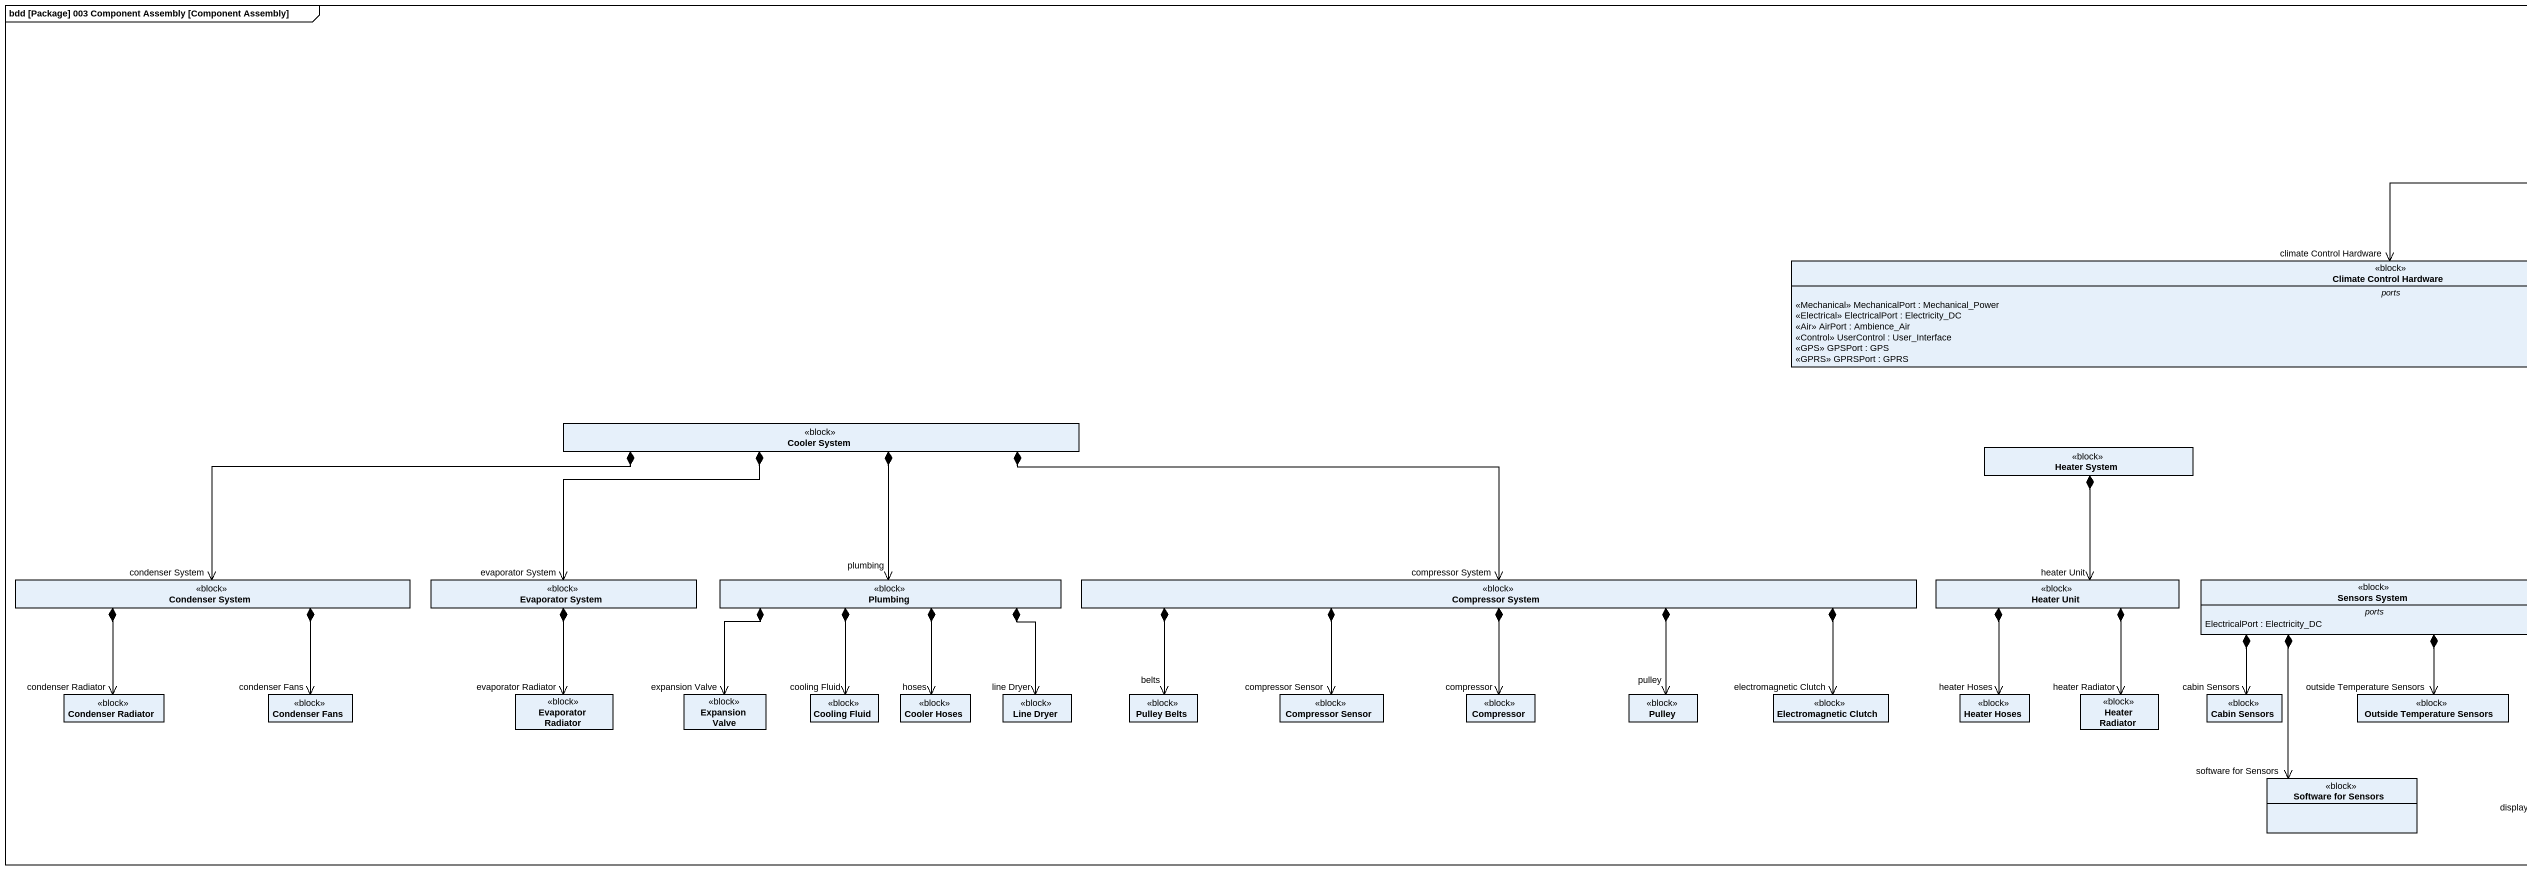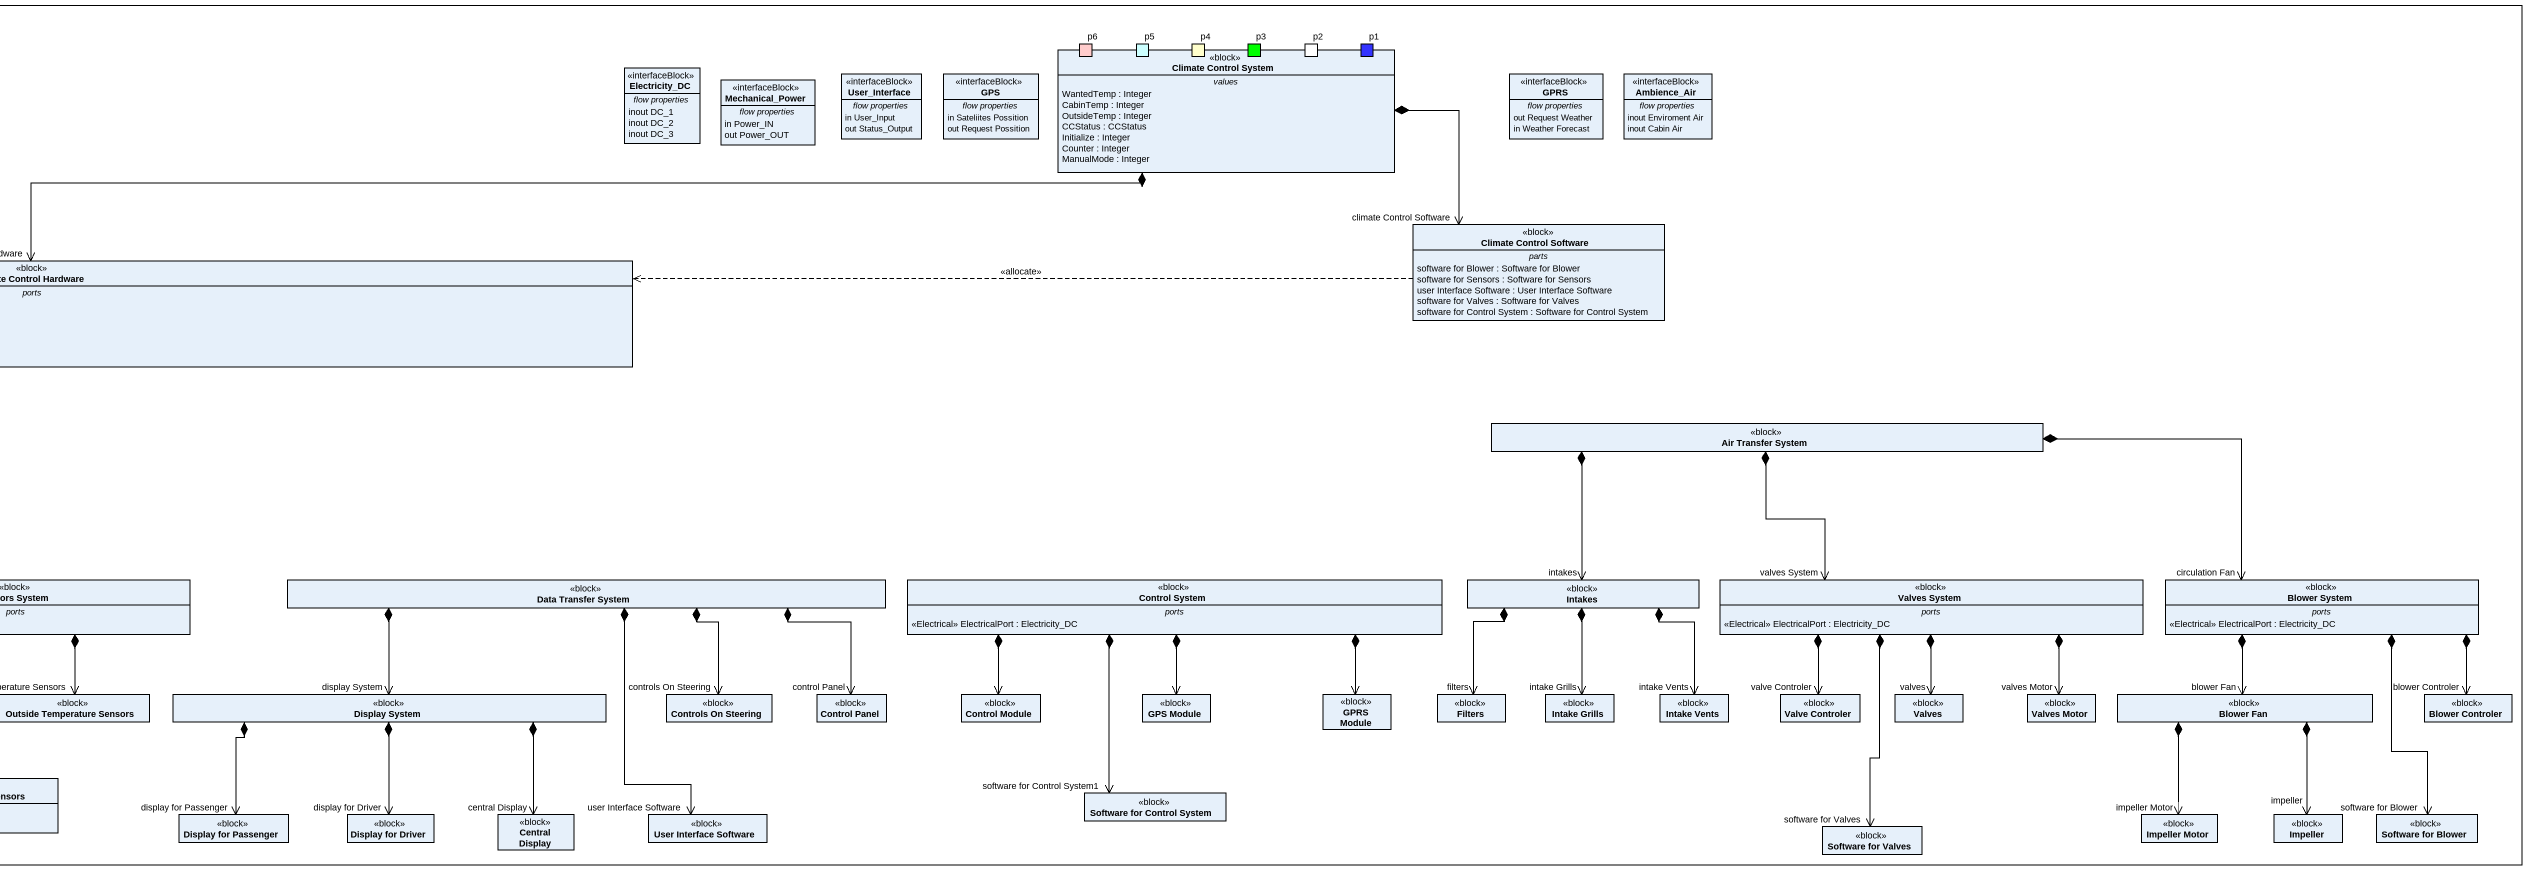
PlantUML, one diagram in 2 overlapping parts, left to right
@startuml
mainframe bdd [Package] 003 Component Assembly [Component Assembly]
hide circle
hide empty members
class Electricity_DC <<interfaceBlock>> {
  -- flow properties --
  inout DC_1
  inout DC_2
  inout DC_3
}
class Mechanical_Power <<interfaceBlock>> {
  -- flow properties --
  in Power_IN
  out Power_OUT
}
class User_Interface <<interfaceBlock>> {
  -- flow properties --
  in User_Input
  out Status_Output
}
class GPS <<interfaceBlock>> {
  -- flow properties --
  in Sateliites Possition
  out Request Possition
}
class "Climate Control System" as Climate_Control_System <<block>> {
  -- values --
  WantedTemp : Integer
  CabinTemp : Integer
  OutsideTemp : Integer
  CCStatus : CCStatus
  Initialize : Integer
  Counter : Integer
  ManualMode : Integer
  -- ports --
  p1
  p2
  p3
  p4
  p5
  p6
}
class GPRS <<interfaceBlock>> {
  -- flow properties --
  out Request Weather
  in Weather Forecast
}
class Ambience_Air <<interfaceBlock>> {
  -- flow properties --
  inout Enviroment Air
  inout Cabin Air
}
class "Climate Control Software" as Climate_Control_Software <<block>> {
  -- parts --
  software for Blower : Software for Blower
  software for Sensors : Software for Sensors
  user Interface Software : User Interface Software
  software for Valves : Software for Valves
  software for Control System : Software for Control System
}
class "Climate Control Hardware" as Climate_Control_Hardware <<block>> {
  -- ports --
  <<Mechanical>> MechanicalPort : Mechanical_Power
  <<Electrical>> ElectricalPort : Electricity_DC
  <<Air>> AirPort : Ambience_Air
  <<Control>> UserControl : User_Interface
  <<GPS>> GPSPort : GPS
  <<GPRS>> GPRSPort : GPRS
}
class "Cooler System" as Cooler_System <<block>>
class "Air Transfer System" as Air_Transfer_System <<block>>
class "Heater System" as Heater_System <<block>>
class "Condenser System" as Condenser_System <<block>>
class "Evaporator System" as Evaporator_System <<block>>
class Plumbing <<block>>
class "Compressor System" as Compressor_System <<block>>
class "Heater Unit" as Heater_Unit <<block>>
class "Sensors System" as Sensors_System <<block>> {
  -- ports --
  ElectricalPort : Electricity_DC
}
class "Data Transfer System" as Data_Transfer_System <<block>>
class "Control System" as Control_System <<block>> {
  -- ports --
  <<Electrical>> ElectricalPort : Electricity_DC
}
class Intakes <<block>>
class "Valves System" as Valves_System <<block>> {
  -- ports --
  <<Electrical>> ElectricalPort : Electricity_DC
}
class "Blower System" as Blower_System <<block>> {
  -- ports --
  <<Electrical>> ElectricalPort : Electricity_DC
}
class "Condenser Radiator" as Condenser_Radiator <<block>>
class "Condenser Fans" as Condenser_Fans <<block>>
class "Evaporator Radiator" as Evaporator_Radiator <<block>>
class "Expansion Valve" as Expansion_Valve <<block>>
class "Cooling Fluid" as Cooling_Fluid <<block>>
class "Cooler Hoses" as Cooler_Hoses <<block>>
class "Line Dryer" as Line_Dryer <<block>>
class "Pulley Belts" as Pulley_Belts <<block>>
class "Compressor Sensor" as Compressor_Sensor <<block>>
class Compressor <<block>>
class Pulley <<block>>
class "Electromagnetic Clutch" as Electromagnetic_Clutch <<block>>
class "Heater Hoses" as Heater_Hoses <<block>>
class "Heater Radiator" as Heater_Radiator <<block>>
class "Cabin Sensors" as Cabin_Sensors <<block>>
class "Outside Temperature Sensors" as Outside_Temperature_Sensors <<block>>
class "Display System" as Display_System <<block>>
class "Controls On Steering" as Controls_On_Steering <<block>>
class "Control Panel" as Control_Panel <<block>>
class "Control Module" as Control_Module <<block>>
class "GPS Module" as GPS_Module <<block>>
class "GPRS Module" as GPRS_Module <<block>>
class Filters <<block>>
class "Intake Grills" as Intake_Grills <<block>>
class "Intake Vents" as Intake_Vents <<block>>
class "Valve Controler" as Valve_Controler <<block>>
class Valves <<block>>
class "Valves Motor" as Valves_Motor <<block>>
class "Blower Fan" as Blower_Fan <<block>>
class "Blower Controler" as Blower_Controler <<block>>
class "Software for Sensors" as Software_for_Sensors <<block>>
class "Display for Passenger" as Display_for_Passenger <<block>>
class "Display for Driver" as Display_for_Driver <<block>>
class "Central Display" as Central_Display <<block>>
class "User Interface Software" as User_Interface_Software <<block>>
class "Software for Control System" as Software_for_Control_System <<block>>
class "Impeller Motor" as Impeller_Motor <<block>>
class Impeller <<block>>
class "Software for Blower" as Software_for_Blower <<block>>
class "Software for Valves" as Software_for_Valves <<block>>
Climate_Control_System *-right-> "climate Control Software" Climate_Control_Software
Climate_Control_System *-left-> "climate Control Hardware" Climate_Control_Hardware
Climate_Control_Software .left.> Climate_Control_Hardware : <<allocate>>
Cooler_System *-left-> "condenser System" Condenser_System
Cooler_System *--> "evaporator System" Evaporator_System
Cooler_System *--> "plumbing" Plumbing
Cooler_System *-right-> "compressor System" Compressor_System
Air_Transfer_System *--> "intakes" Intakes
Air_Transfer_System *--> "valves System" Valves_System
Air_Transfer_System *-right-> "circulation Fan" Blower_System
Heater_System *--> "heater Unit" Heater_Unit
Condenser_System *--> "condenser Radiator" Condenser_Radiator
Condenser_System *--> "condenser Fans" Condenser_Fans
Evaporator_System *--> "evaporator Radiator" Evaporator_Radiator
Plumbing *--> "expansion Valve" Expansion_Valve
Plumbing *--> "cooling Fluid" Cooling_Fluid
Plumbing *--> "hoses" Cooler_Hoses
Plumbing *--> "line Dryer" Line_Dryer
Compressor_System *-left-> "belts" Pulley_Belts
Compressor_System *--> "compressor Sensor" Compressor_Sensor
Compressor_System *--> "compressor" Compressor
Compressor_System *--> "pulley" Pulley
Compressor_System *-right-> "electromagnetic Clutch" Electromagnetic_Clutch
Heater_Unit *--> "heater Hoses" Heater_Hoses
Heater_Unit *--> "heater Radiator" Heater_Radiator
Sensors_System *--> "cabin Sensors" Cabin_Sensors
Sensors_System *--> "outside Temperature Sensors" Outside_Temperature_Sensors
Data_Transfer_System *-left-> "display System" Display_System
Data_Transfer_System *--> "controls On Steering" Controls_On_Steering
Data_Transfer_System *-right-> "control Panel" Control_Panel
Data_Transfer_System *--> "user Interface Software" User_Interface_Software
Control_System *-left-> Control_Module
Control_System *--> GPS_Module
Control_System *-right-> GPRS_Module
Intakes *--> "filters" Filters
Intakes *--> "intake Grills" Intake_Grills
Intakes *--> "intake Vents" Intake_Vents
Valves_System *--> "valve Controler" Valve_Controler
Valves_System *--> "valves" Valves
Valves_System *--> "valves Motor" Valves_Motor
Blower_System *--> "blower Fan" Blower_Fan
Blower_System *--> "blower Controler" Blower_Controler
Display_System *--> "display for Passenger" Display_for_Passenger
Display_System *--> "display for Driver" Display_for_Driver
Display_System *--> "central Display" Central_Display
Blower_Fan *--> "impeller Motor" Impeller_Motor
Blower_Fan *--> "impeller" Impeller
Software_for_Sensors "software for Sensors" <-up-* Sensors_System
Software_for_Control_System "software for Control System1" <-up-* Control_System
Software_for_Blower "software for Blower" <-up-* Blower_System
Software_for_Valves "software for Valves" <-up-* Valves_System
@enduml
